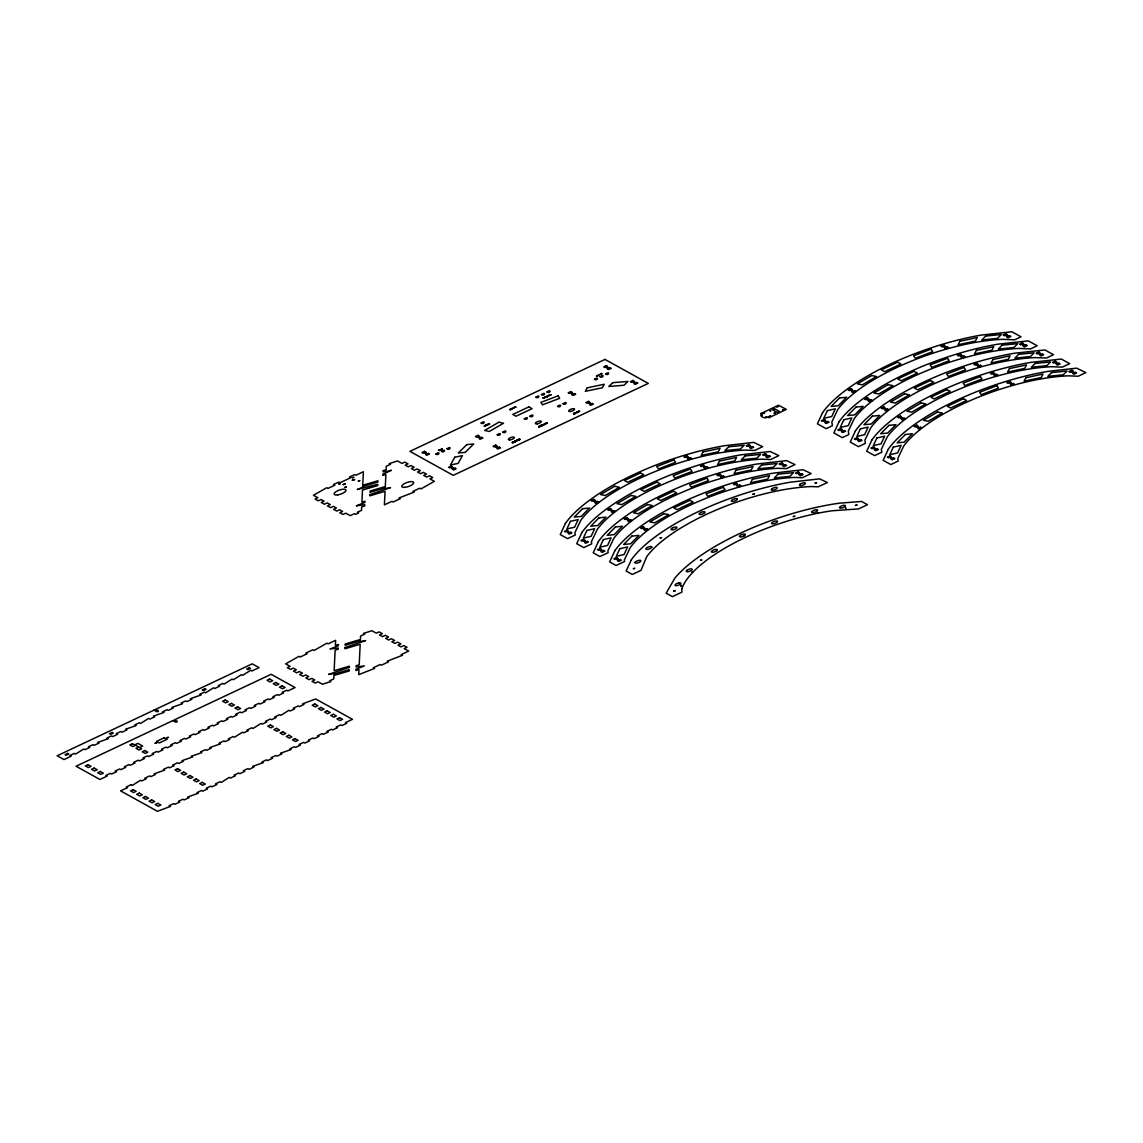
<?xml version="1.0" encoding="UTF-8"?>
<svg xmlns="http://www.w3.org/2000/svg" width="1143" height="1143" viewBox="0 0 1143 1143"><rect width="100%" height="100%" fill="white"/><g stroke="black" fill="none" stroke-linecap="round" stroke-linejoin="round"><path stroke-width="1.5" d="M545.311 424.196L544.811 423.924M515.879 407.122L514.321 407.337L515.879 407.079M575.629 412.594L575.143 413.409M574.858 413.08L573.843 413.123L575.058 413.623M514.05 442.141L514.721 441.327M440.698 449.442L439.841 450.228L442.112 448.699M484.361 425.91L485.675 425.653L484.746 426.125M600.061 374.118L600.789 373.932M576.415 412.209L577.515 412.494M597.418 375.476L597.189 376.29L596.803 375.647M545.554 424.082L545.768 423.553M598.003 375.347L598.789 375.547M516.336 440.569L515.622 440.812M541.882 425.625L540.439 425.425L541.325 425.739M541.239 425.625L542.139 425.725L541.539 425.167M519.179 439.269L518.479 439.712L519.865 439.626M550.912 394.821L549.883 394.949L551.097 394.806M487.061 424.867L488.104 424.639L486.318 424.725M485.475 425.825L486.061 424.853L485.361 425.639M518.636 439.512L519.436 439.741M550.283 395.107L549.94 395.335M541.539 425.796L542.096 425.053M573.772 414.237L573.915 413.609C572.657 413.509 574.958 413.695 574.072 414.095M516.465 440.155L517.665 440.655L516.693 440.584M544.011 424.825L542.053 424.667L542.939 424.982M488.275 423.796L489.518 423.896M513.078 408.337L514.121 407.594L513.464 408.251M512.45 442.527L513.364 442.412L512.65 442.327M544.911 397.35C543.454 397.735 549.04 396.135 547.44 396.55M576.615 412.237L577.758 411.937M546.24 396.578L546.097 396.85M486.561 424.61L488.118 424.596M515.122 441.755L514.621 442.327M439.441 450.085L438.341 450.085L439.555 450.585M485.304 425.667L484.161 426.096M515.307 441.655L514.579 442.227M511.25 409.308L509.664 409.408L510.578 409.694M513.35 442.198L513.007 442.227M548.411 396.092C549.697 394.378 547.811 396.707 547.64 395.792M577.887 412.109L578.487 412.009M488.675 424.453L488.79 423.553L489.447 424.082M486.475 425.31L485.661 424.839L485.618 425.682M488.518 423.667L489.633 423.982M510.707 409.651L510.092 409.694M513.364 442.57L512.035 442.598L513.393 442.455M544.339 397.893L544.882 397.15M544.168 397.935L545.311 397.378L544.054 397.864M539.953 426.596L538.61 426.71L539.982 426.482M519.951 439.383L519.308 439.312M515.836 441.298C517.036 440.284 513.436 441.441 516.422 440.798M545.983 397.178L546.725 396.492M515.622 441.084L516.593 440.912M549.683 394.892L548.697 395.535M544.668 424.496L544.054 424.453M440.998 449.656L440.084 450.085M601.161 374.39L601.004 373.504L602.018 373.904L601.032 373.604M576.672 412.594L577.229 412.409M547.44 396.007L548.211 395.835M514.936 441.612L514.479 442.341M545.011 423.696L547.311 423.253L545.74 423.453M511.092 409.451L512.321 408.051L512.235 408.908M485.432 424.953L486.289 425.567M543.711 398.278L542.968 397.821L543.954 398.378M547.297 395.964L547.126 396.821L547.797 395.935M539.71 426.353L538.753 426.625L539.439 426.968M544.825 423.753L545.44 423.381M577.129 412.552L577.686 412.223M514.321 441.527L514.75 441.427M542.139 425.496L541.382 425.939M543.682 424.782L543.854 424.396M439.812 449.871L440.669 449.971M596.689 376.318L597.575 375.718M543.597 425.025L543.711 424.282L543.025 425.282M575.843 413.18L574.815 413.737M517.207 440.169L517.508 439.941M542.968 397.821L543.196 397.707M549.054 395.478L549.783 395.607M598.646 374.89L599.146 374.99M601.047 373.875L601.632 373.404M541.039 426.21L539.853 425.81L540.796 426.325M519.108 439.026L520.294 439.426M578.987 410.966L579.701 411.437L578.558 411.18M518.593 440.112L519.151 439.826M691.929 572.114L692.858 571.743L692.101 572.214M817.216 513.064L818.145 512.693L817.388 513.164M680.728 585.545L680.999 586.045M846.049 508.149L845.663 507.935M680.728 585.816L681.642 585.502L680.685 585.445M845.706 508.035L845.506 508.278M678.742 582.93L677.999 583.116A3.1 1.057 -19.2 0 0 675.056 584.973A3.1 1.057 -19.2 0 0 677.185 585.559L677.942 585.373A3.1 1.057 -19.2 0 0 680.514 584.044L680.914 583.373A3.1 1.057 -19.2 0 0 678.771 582.93M573.5 413.666L574.429 413.523M517.65 439.926L518.393 440.326M539.653 426.139L538.724 426.539M597.818 375.576L596.403 376.133M514.85 441.327L515.15 442.141M510.95 408.708L512.207 408.808M514.25 407.68L514.379 407.094M546.383 422.896L547.311 423.253M442.084 448.599L442.255 449.313M681.857 588.888L681.814 592.203L672.384 596.646L666.14 593.188L674.984 577.958A131.588 45.22 -19.2 0 1 839.276 503.191L861.593 501.463L867.451 504.706L858.507 508.921L832.018 510.778A114.643 39.405 -19.2 0 0 681.857 588.888M328.713 674.384L334.013 673.356L333.97 674.213L349.201 669.712L349.129 670.97L333.913 675.47L333.742 678.913L329.598 680.871L330.827 681.557L322.455 684.243L317.997 681.771L315.211 683.085L312.039 681.328L314.825 680.014L311.825 678.356L309.039 679.671L305.867 677.913L308.653 676.599L305.638 674.941L302.852 676.242L299.695 674.499L302.466 673.184L299.466 671.512L296.68 672.827L293.508 671.07L296.294 669.755L293.294 668.098L290.508 669.412L287.336 667.655L290.122 666.34L285.65 663.869L299.037 656.296L300.266 656.982L307.038 653.782L305.81 653.11L312.953 649.738L314.196 650.424L326.869 643.18L328.112 643.866L335.628 640.323L335.37 645.366L338.414 644.466L338.357 645.724L329.941 649.053L338.242 647.995L338.185 649.238L335.142 650.138L334.142 670.698L349.372 666.198L349.301 667.441L328.713 674.384M345.015 647.524L344.957 648.767L360.188 644.266L359.188 664.812L356.145 665.726L356.073 666.969L364.388 665.898L355.973 669.241L355.902 670.498L358.959 669.598L358.702 674.641L374.604 668.412L373.361 667.741L380.133 664.54L381.376 665.226L388.52 661.854L387.277 661.168L402.436 655.296L401.207 654.61L408.68 651.096L404.208 648.624L406.994 647.309L403.822 645.552L401.036 646.867L398.035 645.195L400.822 643.895L397.65 642.137L394.864 643.452L391.849 641.78L394.635 640.466L391.463 638.708L388.691 640.023L385.677 638.365L388.463 637.051L385.291 635.294L382.505 636.608L379.505 634.951L382.291 633.636L379.119 631.879L376.333 633.193L371.875 630.722L363.488 633.408L364.731 634.094L360.588 636.037L360.416 639.494L345.186 643.995L345.129 645.252L360.359 640.752L360.316 641.609L365.617 640.58L345.015 647.524M356.473 505.792L364.774 504.72L364.717 505.978L361.674 506.878L361.502 510.335L357.359 512.278L358.602 512.964L355.63 514.364L354.387 513.678L350.215 515.65L345.757 513.178L342.971 514.493L339.8 512.736L342.586 511.421L339.585 509.764L336.799 511.078L333.627 509.321L336.413 508.006L333.399 506.349L330.627 507.663L327.455 505.906L330.241 504.592L327.227 502.934L324.441 504.234L321.269 502.491L324.055 501.177L321.054 499.505L318.268 500.82L315.097 499.062L317.883 497.748L313.411 495.276L326.798 487.704L328.027 488.39L334.813 485.204L333.57 484.518L338.628 482.132L339.871 482.817L350.815 477.66L349.587 476.974L354.644 474.588L355.873 475.274L363.388 471.73L362.717 485.275L377.947 480.774L377.89 482.017L362.66 486.518L362.617 487.389L357.259 489.504L377.776 484.289L377.719 485.546L362.488 490.047L361.902 502.106L364.946 501.206L364.888 502.449L356.473 505.792M369.903 494.576L369.846 495.819L385.062 491.319L384.405 504.863L391.92 501.32L393.149 502.006L400.293 498.648L399.064 497.962L414.223 492.076L412.98 491.404L419.752 488.204L420.995 488.89L434.369 481.317L429.911 478.846L432.697 477.531L429.525 475.774L426.739 477.088L423.739 475.431L426.51 474.116L423.339 472.359L420.567 473.673L417.552 472.002L420.338 470.687L417.166 468.944L414.38 470.244L411.38 468.587L414.166 467.273L410.994 465.515L408.208 466.83L405.208 465.172L407.994 463.858L404.822 462.101L402.036 463.415L397.578 460.943L389.191 463.629L390.435 464.315L386.291 466.273L386.12 469.716L383.076 470.616L383.019 471.873L386.063 470.973L386.02 471.83L391.349 470.259L382.905 474.145L382.848 475.388L385.891 474.488L385.305 486.547L370.075 491.047L370.018 492.304L385.234 487.804L385.191 488.661L390.506 487.632L369.903 494.576M606.776 367.803L608.176 367.389L606.833 367.717M635.051 562.399L635.008 562.699A3.1 1.057 -19.2 0 0 636.694 563.113L637.423 562.985A3.1 1.057 -19.2 0 0 640.837 561.042A3.1 1.057 -19.2 0 0 638.466 560.47L637.694 560.684A3.1 1.057 -19.2 0 0 635.279 562.056L635.051 562.399M771.411 489.447L771.354 489.761A3.1 1.057 -19.2 0 0 773.697 490.076A3.1 1.057 -19.2 0 0 776.926 488.518L777.169 488.161A3.1 1.057 -19.2 0 0 775.611 487.404L774.125 487.747A3.1 1.057 -19.2 0 0 771.411 489.447M811.83 511.735L811.73 512.05A3.1 1.057 -19.2 0 0 813.173 512.578L814.645 512.293A3.1 1.057 -19.2 0 0 817.202 510.964L817.502 510.607A3.1 1.057 -19.2 0 0 815.459 509.849A3.1 1.057 -19.2 0 0 811.83 511.735M563.07 403.808C566.571 405.865 567.842 400.021 563.07 403.808M343.043 484.546L345.329 483.989L343.043 484.546M352.315 480.174L354.601 479.617L352.315 480.174M737.206 499.177L737.092 499.491A3.1 1.057 -19.2 0 1 735.678 500.591L734.192 501.177A3.1 1.057 -19.2 0 1 731.406 501.163L731.32 500.905A3.1 1.057 -19.2 0 1 734.335 498.891A3.1 1.057 -19.2 0 1 737.206 499.177M338.899 484.06L340.285 483.746L338.985 483.975M769.253 416.438L770.639 416.123L769.253 416.438M565.428 523.365L560.256 534.581L567.585 538.639L575.272 535.01L574.929 532.638L580.801 520.279A114.643 39.405 -19.2 0 1 745.279 450.085L754.694 450.442L762.652 446.699L753.737 442.398L724.491 445.713A131.588 45.22 -19.2 0 0 565.428 523.365M581.901 532.481L576.729 543.697L583.759 547.597L591.703 543.854L591.388 541.753L597.275 529.395A114.643 39.405 -19.2 0 1 761.752 459.2L770.582 459.543L778.826 455.657L770.211 451.514L740.964 454.828A131.588 45.22 -19.2 0 0 581.901 532.481M598.361 541.596L593.203 552.812L599.932 556.541L608.133 552.683L607.862 550.869L613.748 538.51A114.643 39.405 -19.2 0 1 778.212 468.316L786.455 468.63L794.999 464.601L786.67 460.629L757.438 463.944A131.588 45.22 -19.2 0 0 598.361 541.596M614.834 550.712L609.662 561.927L616.106 565.499L624.549 561.513L624.335 559.984L630.207 547.626A114.643 39.405 -19.2 0 1 794.685 477.431L802.343 477.731L811.173 473.559L803.143 469.744L773.897 473.059A131.588 45.22 -19.2 0 0 614.834 550.712M631.307 559.827L626.135 571.043L632.293 574.458L640.98 570.357L646.681 556.741A114.643 39.405 -19.2 0 1 811.159 486.547L818.217 486.818L827.361 482.517L819.617 478.86L790.37 482.175A131.588 45.22 -19.2 0 0 631.307 559.827M822.56 412.637L817.402 423.839L826.132 428.668L832.404 425.71L831.847 421.953L837.748 409.58A114.743 39.434 -19.2 0 1 1002.368 339.328L1014.684 339.8L1021.013 336.814L1011.898 331.77L981.494 335.042A131.488 45.191 -19.2 0 0 822.56 412.637M839.033 421.753L833.876 432.954L842.305 437.626L848.835 434.54L848.32 431.068L854.207 418.695A114.743 39.434 -19.2 0 1 1018.842 348.444L1030.572 348.886L1037.187 345.772L1028.357 340.885L997.968 344.157A131.488 45.191 -19.2 0 0 839.033 421.753M855.407 430.882L850.235 442.112L858.436 446.642L865.365 443.37L864.894 440.155L870.78 427.796A114.643 39.405 -19.2 0 1 1035.258 357.602L1046.431 358.03L1053.503 354.701L1044.916 349.958L1014.47 353.23A131.588 45.22 -19.2 0 0 855.407 430.882M871.866 439.998L866.708 451.228L874.609 455.6L881.796 452.214L881.367 449.27L887.239 436.912A114.643 39.405 -19.2 0 1 1051.717 366.717L1062.304 367.132L1069.677 363.66L1061.376 359.073L1030.929 362.345A131.588 45.22 -19.2 0 0 871.866 439.998M888.34 449.113L883.168 460.343L890.783 464.544L898.227 461.043L897.826 458.386L903.713 446.027A114.643 39.405 -19.2 0 1 1068.191 375.833L1078.192 376.218L1085.85 372.618L1076.649 368.146L1047.402 371.461A131.588 45.22 -19.2 0 0 888.34 449.113M570.428 521.337L566.871 528.952L574.629 527.209L578.187 519.594L570.428 521.337M586.902 530.452L583.344 538.067L591.102 536.324L594.646 528.709L586.902 530.452M603.361 539.567L599.818 547.183L607.562 545.44L611.119 537.824L603.361 539.567M619.835 548.683L616.277 556.298L624.035 554.555L627.593 546.94L619.835 548.683M827.389 410.608L823.789 418.295L831.747 416.523L835.333 408.823L827.389 410.608M843.848 419.724L840.262 427.411L848.206 425.639L851.806 417.938L843.848 419.724M860.393 428.854L856.85 436.469L864.594 434.726L868.151 427.111L860.393 428.854M876.867 437.969L873.309 445.584L881.067 443.841L884.625 436.226L876.867 437.969M893.34 447.084L889.783 454.7L897.541 452.957L901.098 445.341L893.34 447.084M588.974 403.45L590.345 403.079L589.059 403.365M478.474 437.383L479.846 437.083L478.474 437.383M451.699 468.144L453.071 467.773L451.699 468.144M702.988 451.956L701.188 455.428L718.29 451.771L720.09 448.299L702.988 451.956M719.461 461.072L717.661 464.544L734.763 460.886L736.563 457.414L719.461 461.072M735.935 470.187L734.12 473.659L751.222 470.002L753.037 466.53L735.935 470.187M752.394 479.303L750.594 482.775L767.696 479.131L769.496 475.645L752.394 479.303M959.949 341.228L958.105 344.786L975.393 341.085L977.251 337.528L959.949 341.228M976.422 350.344L974.565 353.901L991.867 350.201L993.724 346.643L976.422 350.344M992.967 359.474L991.152 362.96L1008.255 359.302L1010.069 355.816L992.967 359.474M1009.426 368.589L1007.626 372.075L1024.728 368.417L1026.528 364.931L1009.426 368.589M1025.9 377.704L1024.099 381.19L1041.202 377.533L1043.002 374.047L1025.9 377.704M155.191 743.25L156.562 742.964L155.191 743.25M166.978 737.706L168.35 737.406L166.978 737.706M344.886 487.347L346.258 487.061L344.886 487.347M352.373 477.703L353.744 477.417L352.373 477.703M358.345 481.003L359.702 480.646L358.345 481.003M425.067 453.4L426.425 453.114L425.067 453.4M435.912 454.028C438.798 456.343 441.055 450.299 435.912 454.028M441.484 451.399C444.37 453.728 446.627 447.67 441.484 451.399M447.042 448.77C449.942 451.099 452.185 445.041 447.042 448.77M481.146 423.024C484.032 425.339 486.289 419.295 481.146 423.024M497.248 434.783C500.134 437.112 502.391 431.054 497.248 434.783M502.806 432.168C505.706 434.483 507.949 428.439 502.806 432.168M496.176 447.184L497.534 446.827L496.176 447.184M524.308 418.867C527.209 421.181 529.452 415.138 524.308 418.867M535.896 397.221C538.782 399.536 541.039 393.492 535.896 397.221M529.881 416.238C532.781 418.567 535.024 412.509 529.881 416.238M541.468 394.592C544.354 396.907 546.611 390.863 541.468 394.592M547.026 391.963C549.926 394.292 552.169 388.234 547.026 391.963M557.57 406.351C560.456 408.68 562.713 402.622 557.57 406.351M571.271 393.635L572.643 393.278L571.357 393.549M594.46 379.305C597.346 381.619 599.489 375.633 594.46 379.305M600.032 376.676C602.918 378.99 605.176 372.947 600.032 376.676M605.59 374.047C608.49 376.376 610.733 370.318 605.59 374.047M633.436 382.491L634.808 382.205L633.436 382.491M567.528 532.238L568.9 531.881L567.628 532.152M594.289 501.491L595.646 501.134L594.289 501.491M584.002 541.353L585.373 540.996L584.087 541.268M610.762 510.607L612.119 510.249L610.848 510.521M600.475 550.469L601.832 550.112L600.475 550.469M627.221 519.722L628.593 519.436L627.221 519.722M616.934 559.584L618.306 559.227L616.934 559.584M643.695 528.838L645.052 528.48L643.695 528.838M687.086 457.743L688.457 457.386L687.086 457.743M633.408 568.7L634.779 568.342L633.493 568.614M660.168 537.953L661.526 537.596L660.168 537.953M703.559 466.858L704.917 466.501L703.559 466.858M720.033 475.974L721.39 475.617L720.119 475.888M761.052 413.466L762.252 414.309C757.452 415.223 765.424 419.481 767.282 417.081L769.125 417.681L786.327 409.394L778.54 405.222L761.052 413.466M761.567 414.966L762.438 414.738L761.567 414.966M763.295 413.123L764.667 412.766L763.381 413.037M749.265 446.584L750.637 446.299L749.265 446.584M765.681 417.238L766.553 417.009L765.681 417.238M673.784 591.06L675.156 590.774L673.784 591.06M770.082 410.951L770.953 410.723L770.125 410.894M776.754 406.779L778.126 406.494L776.754 406.779M774.197 413.223L775.068 413.037L774.197 413.223M736.492 485.089L737.864 484.732L736.592 485.003M700.559 560.313L701.916 559.956L700.645 560.213M782.726 410.08L784.084 409.723L782.812 409.994M765.739 455.7L767.096 455.414L765.739 455.7M752.966 494.205L754.323 493.847L752.966 494.205M782.198 464.815L783.569 464.529L782.198 464.815M824.517 421.538L825.975 421.153L824.617 421.438M798.671 473.931L800.043 473.645L798.671 473.931M851.278 390.777L852.735 390.477L851.364 390.692M793.356 516.565L794.714 516.207L793.356 516.565M840.991 430.654L842.448 430.268L841.077 430.554M815.145 483.046L816.502 482.76L815.145 483.046M867.737 399.893L869.209 399.521L867.837 399.807M857.507 439.755L858.864 439.398L857.507 439.755M884.253 409.008L885.625 408.651L884.253 409.008M873.966 448.87L875.338 448.513L874.066 448.785M900.727 418.124L902.084 417.766L900.727 418.124M855.464 505.42L856.936 505.035L855.464 505.42M944.075 347.043L945.532 346.658L944.075 347.043M890.44 457.986L891.811 457.629L890.526 457.9M917.2 427.239L918.558 426.882L917.286 427.153M960.549 356.159L962.006 355.773L960.549 356.159M977.065 365.274L978.422 364.917L977.151 365.174M1006.254 335.885L1007.712 335.499L1006.254 335.885M993.524 374.39L994.896 374.032L993.524 374.39M1022.714 345L1024.185 344.686L1022.714 345M1009.998 383.505L1011.369 383.148L1009.998 383.505M1039.23 354.116L1040.601 353.816L1039.23 354.116M1055.703 363.231L1057.061 362.874L1055.703 363.231M1072.177 372.347L1073.534 371.989L1072.177 372.347M587.245 387.806L585.33 391.306L602.375 387.763L604.276 384.262L587.245 387.806M454.743 457.229L450.471 464.987L458.157 463.401L462.429 455.628L454.743 457.229M651.724 547.283L651.039 548.011A3.1 1.057 -19.2 0 1 648.238 549.212L647.51 549.34A3.1 1.057 -19.2 0 1 646.209 548.226A3.1 1.057 -19.2 0 1 650.153 546.54L650.796 546.511A3.1 1.057 -19.2 0 1 651.724 547.283M686.672 570.5L686.371 570.857A3.1 1.057 -19.2 0 0 687.715 571.714L688.429 571.614A3.1 1.057 -19.2 0 0 691.744 570.1A3.1 1.057 -19.2 0 0 691.315 568.885L690.701 568.885A3.1 1.057 -19.2 0 0 687.143 570.128L686.672 570.5M845.263 506.206L844.948 506.563A3.1 1.057 -19.2 0 1 840.891 508.149A3.1 1.057 -19.2 0 1 839.948 506.892L840.448 506.52A3.1 1.057 -19.2 0 1 843.305 505.406L844.606 505.32A3.1 1.057 -19.2 0 1 845.263 506.206M728.648 446.827L724.919 450.613L740.407 449.056L744.136 445.27L728.648 446.827M745.107 455.943L741.378 459.729L756.88 458.172L760.609 454.385L745.107 455.943M761.581 465.058L757.852 468.844L773.354 467.287L777.083 463.501L761.581 465.058M778.054 474.174L774.325 477.96L789.813 476.402L793.542 472.616L778.054 474.174M985.637 336.071L981.808 339.957L997.482 338.385L1001.311 334.513L985.637 336.071M1002.097 345.186L998.282 349.072L1013.955 347.501L1017.784 343.629L1002.097 345.186M1018.613 354.344L1014.884 358.13L1030.386 356.573L1034.115 352.801L1018.613 354.344M1035.087 363.46L1031.357 367.246L1046.845 365.689L1050.574 361.917L1035.087 363.46M1051.546 372.575L1047.817 376.361L1063.319 374.804L1067.048 371.032L1051.546 372.575M582.544 508.721L574.243 517.107L581.23 516.407L589.517 508.021L582.544 508.721M599.003 517.836L590.717 526.223L597.689 525.523L605.99 517.136L599.003 517.836M615.477 526.952L607.19 535.338L614.162 534.638L622.464 526.251L615.477 526.952M631.95 536.067L623.649 544.454L630.636 543.768L638.923 535.367L631.95 536.067M839.534 397.964L831.147 406.451L838.305 405.736L846.692 397.25L839.534 397.964M855.993 407.079L847.606 415.566L854.764 414.852L863.165 406.365L855.993 407.079M872.423 416.152L863.937 424.739L871.28 424.01L879.767 415.423L872.423 416.152M888.983 425.353L880.681 433.74L887.668 433.054L895.955 424.653L888.983 425.353M905.442 434.469L897.155 442.855L904.142 442.17L912.428 433.769L905.442 434.469M466.815 444.584L458.3 452.999L465.23 452.357L473.745 443.941L466.815 444.584M612.834 382.648L608.819 386.463L623.964 385.262L627.978 381.448L612.834 382.648M800.214 484.132L799.8 484.489A3.1 1.057 -19.2 0 0 800.471 485.632L801.829 485.475A3.1 1.057 -19.2 0 0 804.615 484.275L805.043 483.903A3.1 1.057 -19.2 0 0 804.072 482.775A3.1 1.057 -19.2 0 0 800.214 484.132M672.17 528.123L671.627 528.495A3.1 1.057 -19.2 0 0 671.67 529.838L672.213 529.881A3.1 1.057 -19.2 0 0 676.084 528.595A3.1 1.057 -19.2 0 0 676.299 527.052L675.742 527.023A3.1 1.057 -19.2 0 0 672.827 527.766L672.17 528.123M716.561 550.883L715.304 551.583A3.1 1.057 -19.2 0 1 713.061 552.212L712.418 552.255A3.1 1.057 -19.2 0 1 712.103 550.769A3.1 1.057 -19.2 0 1 716.261 549.397L716.775 549.454A3.1 1.057 -19.2 0 1 716.561 550.883M614.634 486.289L600.532 494.548L605.261 495.533L619.349 487.275L614.634 486.289M631.093 495.405L617.006 503.663L621.721 504.649L635.822 496.391L631.093 495.405M647.567 504.52L633.465 512.778L638.194 513.764L652.296 505.506L647.567 504.52M871.68 375.518L857.421 383.862L862.265 384.877L876.524 376.533L871.68 375.518M664.04 513.636L649.938 521.894L654.668 522.88L668.755 514.621L664.04 513.636M888.154 384.634L873.895 392.978L878.738 393.992L892.997 385.648L888.154 384.634M904.599 393.821L890.497 402.065L895.226 403.05L909.328 394.806L904.599 393.821M921.072 402.936L906.97 411.18L911.7 412.166L925.787 403.922L921.072 402.936M937.531 412.051L923.444 420.295L928.159 421.281L942.261 413.037L937.531 412.051M498.919 422.196L484.661 430.411L489.29 431.454L503.549 423.239L498.919 422.196M703.959 513.378L702.574 514.05A3.1 1.057 -19.2 0 1 699.802 514.507L699.387 514.393A3.1 1.057 -19.2 0 1 700.788 512.478A3.1 1.057 -19.2 0 1 704.702 511.821L704.931 512.021A3.1 1.057 -19.2 0 1 703.959 513.378M744.222 535.81L742.821 536.467A3.1 1.057 -19.2 0 1 740.092 536.853L739.721 536.71A3.1 1.057 -19.2 0 1 741.321 534.767A3.1 1.057 -19.2 0 1 745.165 534.21L745.35 534.438A3.1 1.057 -19.2 0 1 744.222 535.81M604.976 359.416L409.908 451.356L453.228 475.345L648.295 383.405L604.976 359.416M424.596 451.342L421.996 452.557L423.153 453.2L425.753 451.971L424.596 451.342M606.347 365.674L603.747 366.903L604.904 367.532L607.505 366.317L606.347 365.674M428.296 453.385L425.696 454.614L426.853 455.243L429.454 454.028L428.296 453.385M610.048 367.732L607.447 368.946L608.605 369.589L611.205 368.36L610.048 367.732M528.866 406.879L512.807 414.452L516.022 416.223L532.081 408.665L528.866 406.879M478.003 435.326L475.402 436.54L476.56 437.183L479.16 435.954L478.003 435.326M570.8 391.578L568.214 392.806L569.357 393.449L571.957 392.22L570.8 391.578M481.703 437.369L479.117 438.598L480.26 439.226L482.86 438.012L481.703 437.369M574.515 393.635L571.914 394.849L573.072 395.492L575.672 394.264L574.515 393.635M451.242 466.073L448.642 467.301L449.799 467.944L452.399 466.715L451.242 466.073M495.705 445.113L493.104 446.341L494.262 446.984L496.862 445.756L495.705 445.113M588.516 401.379L585.916 402.607L587.059 403.236L589.659 402.022L588.516 401.379M632.965 380.433L630.379 381.648L631.522 382.291L634.122 381.062L632.965 380.433M454.943 468.13L452.342 469.359L453.5 469.987L456.1 468.773L454.943 468.13M499.42 447.17L496.819 448.399L497.962 449.028L500.563 447.813L499.42 447.17M592.217 403.436L589.631 404.651L590.774 405.279L593.36 404.065L592.217 403.436M636.68 382.476L634.079 383.705L635.237 384.334L637.823 383.119L636.68 382.476M774.397 408.665L772.268 409.665L777.126 412.366L779.255 411.351L774.397 408.665M640.509 472.959L624.449 480.531L627.664 482.303L643.723 474.731L640.509 472.959M593.817 499.42L591.217 500.648L592.374 501.291L594.974 500.062L593.817 499.42M686.629 455.686L684.028 456.914L685.171 457.543L687.772 456.328L686.629 455.686M154.034 710.117L57.15 755.78L63.979 759.566L71.137 756.195L69.894 755.509L74.352 753.408L75.581 754.094L83.625 749.036L84.868 749.722L89.697 747.451L88.454 746.765L92.912 744.665L94.14 745.35L98.97 743.064L97.741 742.393L108.256 738.692L107.013 738.007L111.471 735.921L112.7 736.592L117.529 734.32L116.3 733.635L120.758 731.534L121.987 732.22L126.816 729.948L125.573 729.263L136.088 725.576L134.86 724.891L139.317 722.79L140.546 723.476L148.59 718.418L149.833 719.104L154.648 716.832L153.419 716.147L163.935 712.446L162.692 711.775L167.149 709.674L168.392 710.36L173.207 708.074L171.979 707.403L182.494 703.702L181.266 703.016L185.709 700.916L186.952 701.602L191.781 699.33L190.538 698.644L201.054 694.958L199.825 694.272L204.268 692.172L205.511 692.858L213.555 687.8L214.784 688.486L219.613 686.214L218.384 685.529L222.828 683.428L224.071 684.114L232.115 679.056L233.343 679.742L241.402 674.684L242.63 675.356L250.674 670.298L251.917 670.984L259.061 667.626L252.217 663.84L155.334 709.503L158.034 710.517L158.42 711.217L157.12 711.818L154.034 710.117M597.532 501.477L594.931 502.706L596.074 503.334L598.675 502.12L597.532 501.477M690.329 457.743L687.729 458.957L688.886 459.6L691.486 458.372L690.329 457.743M67.637 753.408L65.051 754.637L66.194 755.266L68.794 754.037L67.637 753.408M112.1 732.449L109.499 733.677L110.642 734.32L113.243 733.092L112.1 732.449M204.897 688.715L202.297 689.943L203.454 690.572L206.054 689.358L204.897 688.715M249.345 667.769L246.745 668.984L247.902 669.627L250.503 668.398L249.345 667.769M897.584 362.174L881.353 369.832L884.639 371.661L900.884 364.003L897.584 362.174M850.906 388.649L848.12 389.963L849.349 390.649L852.135 389.334L850.906 388.649M943.704 344.915L940.918 346.215L942.161 346.901L944.947 345.586L943.704 344.915M656.968 482.075L640.923 489.647L644.138 491.419L660.183 483.846L656.968 482.075M854.607 390.706L851.821 392.006L853.064 392.692L855.85 391.377L854.607 390.706M947.418 346.958L944.632 348.272L945.861 348.958L948.647 347.643L947.418 346.958M610.291 508.535L607.69 509.764L608.848 510.407L611.448 509.178L610.291 508.535M703.088 464.801L700.488 466.03L701.645 466.673L704.245 465.444L703.088 464.801M567.071 530.181L564.471 531.409L565.614 532.038L568.214 530.823L567.071 530.181M748.794 444.527L746.193 445.756L747.351 446.384L749.951 445.17L748.794 444.527M613.991 510.592L611.391 511.821L612.548 512.45L615.148 511.235L613.991 510.592M706.803 466.858L704.202 468.073L705.345 468.716L707.946 467.487L706.803 466.858M570.771 532.238L568.171 533.452L569.328 534.095L571.929 532.867L570.771 532.238M752.508 446.584L749.908 447.799L751.051 448.442L753.651 447.213L752.508 446.584M172.922 720.576L76.038 766.239L99.941 779.469L107.099 776.097L105.899 775.44L110.357 773.34L111.585 774.025L116.415 771.754L115.186 771.068L119.629 768.968L120.872 769.653L125.701 767.367L124.458 766.696L128.916 764.596L130.145 765.281L134.974 762.995L133.745 762.31L138.189 760.224L139.432 760.895L144.261 758.623L143.018 757.938L147.476 755.837L148.704 756.523L153.533 754.251L152.305 753.566L156.762 751.465L157.991 752.151L162.82 749.879L161.577 749.194L166.035 747.093L167.278 747.779L172.093 745.507L170.864 744.822L175.322 742.721L176.551 743.407L181.38 741.135L180.137 740.45L184.594 738.349L185.838 739.035L190.652 736.764L189.424 736.078L193.881 733.977L195.11 734.663L199.939 732.377L198.696 731.706L203.154 729.605L204.397 730.277L209.212 728.005L207.983 727.319L212.441 725.219L213.67 725.905L218.499 723.633L217.27 722.947L221.713 720.847L222.956 721.533L227.786 719.261L226.543 718.576L231 716.475L232.229 717.161L237.058 714.889L235.829 714.204L240.273 712.103L241.516 712.789L246.345 710.517L245.102 709.832L249.56 707.731L250.788 708.417L255.618 706.145L254.389 705.46L258.832 703.359L260.075 704.045L264.905 701.759L263.662 701.088L268.119 698.987L269.348 699.659L274.177 697.387L272.948 696.701L277.406 694.601L278.635 695.287L283.464 693.015L282.221 692.329L286.679 690.229L287.922 690.915L295.065 687.543L271.105 674.299L174.222 719.961L176.922 720.976L177.308 721.662L176.008 722.276L172.922 720.576M914.057 371.304L897.812 378.947L901.113 380.776L917.358 373.118L914.057 371.304M87.982 764.667L85.382 765.896L88.382 767.553L90.983 766.324L87.982 764.667M132.431 743.707L129.831 744.936L132.845 746.608L135.631 745.293L138.789 747.051L136.017 748.351L139.017 750.022L141.618 748.794L139.46 747.593L142.704 746.065L137.846 743.379L134.603 744.907L132.431 743.707M225.242 699.973L222.642 701.202L225.642 702.859L228.243 701.631L225.242 699.973M269.691 679.028L267.091 680.242L270.091 681.914L272.691 680.685L269.691 679.028M867.38 397.764L864.594 399.078L865.822 399.764L868.609 398.45L867.38 397.764M960.177 354.03L957.391 355.344L958.634 356.016L961.406 354.716L960.177 354.03M824.146 419.395L821.374 420.71L822.603 421.396L825.389 420.081L824.146 419.395M1005.883 333.756L1003.097 335.056L1004.326 335.742L1007.112 334.428L1005.883 333.756M673.441 491.19L657.382 498.762L660.597 500.534L676.656 492.962L673.441 491.19M871.08 399.821L868.294 401.122L869.537 401.807L872.309 400.493L871.08 399.821M963.878 356.073L961.092 357.388L962.335 358.073L965.121 356.759L963.878 356.073M827.861 421.453L825.075 422.767L826.303 423.453L829.089 422.138L827.861 421.453M1009.583 335.799L1006.797 337.114L1008.04 337.799L1010.826 336.485L1009.583 335.799M94.155 768.082L91.554 769.31L94.569 770.968L97.169 769.739L94.155 768.082M231.415 703.388L228.814 704.617L231.815 706.274L234.415 705.06L231.415 703.388M275.863 682.442L273.263 683.671L276.277 685.329L278.878 684.1L275.863 682.442M626.764 517.665L624.164 518.879L625.307 519.522L627.907 518.293L626.764 517.665M719.561 473.916L716.961 475.145L718.118 475.788L720.719 474.559L719.561 473.916M583.53 539.296L580.93 540.525L582.087 541.153L584.687 539.939L583.53 539.296M765.267 453.642L762.667 454.871L763.824 455.514L766.424 454.285L765.267 453.642M164.206 737.792L156.505 741.421L159.306 742.964L167.007 739.335L164.206 737.792M630.465 519.708L627.864 520.937L629.021 521.565L631.622 520.351L630.465 519.708M723.262 475.974L720.661 477.188L721.819 477.831L724.419 476.602L723.262 475.974M769.068 455.557L766.11 456.957L767.424 457.686L770.396 456.286L769.068 455.557M587.245 541.353L584.644 542.568L585.802 543.211L588.388 541.982L587.245 541.353M100.327 771.496L97.741 772.725L100.741 774.382L103.341 773.168L100.327 771.496M144.79 750.551L142.189 751.78L145.19 753.437L147.79 752.208L144.79 750.551M237.587 706.817L234.987 708.031L238.001 709.703L240.587 708.474L237.587 706.817M282.035 685.857L279.449 687.086L282.45 688.743L285.05 687.529L282.035 685.857M930.473 380.476L914.414 388.049L917.629 389.82L933.688 382.262L930.473 380.476M883.796 406.951L881.196 408.165L882.339 408.808L884.939 407.58L883.796 406.951M976.593 363.203L973.993 364.431L975.15 365.074L977.751 363.845L976.593 363.203M840.619 428.525L837.833 429.825L839.076 430.511L841.848 429.196L840.619 428.525M1022.356 342.871L1019.57 344.172L1020.799 344.857L1023.585 343.557L1022.356 342.871M689.915 500.305L673.856 507.878L677.07 509.649L693.129 502.077L689.915 500.305M887.497 408.994L884.896 410.223L886.054 410.866L888.654 409.637L887.497 408.994M980.294 365.26L977.708 366.489L978.851 367.117L981.451 365.903L980.294 365.26M844.32 430.568L841.548 431.883L842.777 432.568L845.563 431.254L844.32 430.568M1026.057 344.915L1023.271 346.229L1024.499 346.915L1027.286 345.6L1026.057 344.915M643.223 526.78L640.623 527.995L641.78 528.637L644.381 527.409L643.223 526.78M736.035 483.032L733.435 484.261L734.578 484.903L737.178 483.675L736.035 483.032M600.004 548.411L597.403 549.64L598.561 550.269L601.161 549.054L600.004 548.411M781.741 462.758L779.14 463.987L780.283 464.629L782.884 463.401L781.741 462.758M646.938 528.823L644.338 530.052L645.481 530.681L648.081 529.466L646.938 528.823M739.735 485.089L737.135 486.304L738.292 486.947L740.893 485.718L739.735 485.089M603.704 550.469L601.104 551.683L602.261 552.326L604.861 551.097L603.704 550.469M785.441 464.815L782.841 466.03L783.998 466.673L786.598 465.444L785.441 464.815M946.947 389.592L930.888 397.164L934.102 398.936L950.162 391.377L946.947 389.592M900.255 416.066L897.655 417.281L898.812 417.924L901.413 416.695L900.255 416.066M993.067 372.318L990.467 373.547L991.61 374.19L994.21 372.961L993.067 372.318M857.036 437.698L854.435 438.926L855.593 439.569L858.193 438.341L857.036 437.698M1038.773 352.044L1036.172 353.273L1037.315 353.916L1039.916 352.687L1038.773 352.044M903.97 418.109L901.37 419.338L902.513 419.981L905.113 418.752L903.97 418.109M996.767 374.375L994.167 375.604L995.324 376.233L997.925 375.018L996.767 374.375M860.736 439.755L858.15 440.969L859.293 441.612L861.893 440.384L860.736 439.755M1042.473 354.101L1039.873 355.33L1041.03 355.959L1043.63 354.744L1042.473 354.101M131.145 784.655L126.316 786.927L127.559 787.613L120.601 790.899L157.405 811.273L170.421 806.401L169.193 805.715L173.65 803.615L174.879 804.301L179.708 802.029L178.465 801.343L182.923 799.243L184.166 799.929L188.981 797.657L187.752 796.971L198.268 793.271L197.025 792.599L201.482 790.499L202.725 791.17L207.54 788.899L206.311 788.213L210.769 786.127L211.998 786.798L216.827 784.527L215.584 783.841L220.042 781.741L221.285 782.426L229.329 777.369L230.557 778.054L235.387 775.783L234.158 775.097L238.601 772.997L239.844 773.682L244.673 771.411L243.43 770.725L247.888 768.625L249.117 769.31L253.946 767.039L252.717 766.353L263.233 762.652L261.99 761.981L266.448 759.881L267.676 760.566L272.505 758.28L271.277 757.595L275.72 755.509L276.963 756.18L281.792 753.909L280.549 753.223L291.065 749.537L289.836 748.851L294.294 746.75L295.523 747.436L300.352 745.165L299.109 744.479L303.567 742.379L304.81 743.064L309.624 740.793L308.396 740.107L312.853 738.007L314.082 738.692L318.911 736.421L317.668 735.735L322.126 733.635L323.369 734.32L328.184 732.049L326.955 731.363L331.413 729.263L332.642 729.948L337.471 727.662L336.228 726.991L340.685 724.891L341.928 725.562L346.743 723.29L345.515 722.605L352.473 719.333L315.668 698.959L302.652 703.831L303.881 704.517L299.423 706.617L298.194 705.931L293.365 708.203L294.608 708.889L290.151 710.989L288.908 710.303L280.864 715.361L279.635 714.675L274.806 716.947L276.034 717.633L271.591 719.733L270.348 719.047L265.519 721.319L266.762 722.005L262.304 724.105L261.075 723.419L253.032 728.477L251.789 727.791L246.959 730.077L248.202 730.748L243.745 732.849L242.516 732.177L234.458 737.235L233.229 736.549L228.4 738.821L229.643 739.507L225.185 741.607L223.957 740.921L219.127 743.193L220.356 743.879L209.841 747.565L211.084 748.251L206.626 750.351L205.383 749.665L200.568 751.937L201.797 752.623L191.281 756.309L192.524 756.995L182.008 760.695L183.237 761.367L178.779 763.467L177.551 762.781L172.722 765.067L173.965 765.753L169.507 767.839L168.264 767.167L163.449 769.439L164.678 770.125L154.162 773.811L155.391 774.497L150.947 776.597L149.704 775.911L144.875 778.183L146.118 778.869L141.661 780.969L140.432 780.283L132.388 785.341L131.145 784.655M616.477 557.527L613.877 558.756L615.02 559.384L617.62 558.17L616.477 557.527M798.2 471.873L795.599 473.102L796.757 473.745L799.357 472.516L798.2 471.873M620.178 559.584L617.577 560.799L618.734 561.442L621.335 560.213L620.178 559.584M801.915 473.931L799.314 475.145L800.457 475.788L803.058 474.559L801.915 473.931M133.131 789.656L130.531 790.87L133.531 792.542L136.131 791.313L133.131 789.656M177.579 768.696L174.979 769.925L177.979 771.596L180.58 770.368L177.579 768.696M270.377 724.962L267.776 726.191L270.791 727.848L273.391 726.619L270.377 724.962M314.839 704.017L312.239 705.231L315.239 706.903L317.84 705.674L314.839 704.017M963.42 398.707L947.361 406.279L950.576 408.051L966.621 400.493L963.42 398.707M916.729 425.182L914.129 426.396L915.286 427.039L917.886 425.81L916.729 425.182M1009.526 381.433L1006.926 382.662L1008.083 383.305L1010.683 382.076L1009.526 381.433M873.509 446.813L870.909 448.042L872.066 448.685L874.652 447.456L873.509 446.813M1055.232 361.159L1052.632 362.388L1053.789 363.031L1056.389 361.802L1055.232 361.159M139.303 793.071L136.703 794.299L139.703 795.957L142.303 794.728L139.303 793.071M183.752 772.125L181.151 773.34L184.166 775.011L186.766 773.782L183.752 772.125M276.563 728.377L273.963 729.605L276.963 731.263L279.564 730.048L276.563 728.377M321.012 707.431L318.411 708.66L321.412 710.317L324.012 709.089L321.012 707.431M920.429 427.225L917.829 428.454L918.986 429.096L921.587 427.868L920.429 427.225M1013.241 383.491L1010.641 384.72L1011.798 385.348L1014.384 384.134L1013.241 383.491M877.21 448.87L874.609 450.099L875.767 450.728L878.367 449.499L877.21 448.87M1058.947 363.217L1056.346 364.446L1057.489 365.074L1060.09 363.86L1058.947 363.217M145.475 796.485L142.875 797.714L145.89 799.371L148.49 798.157L145.475 796.485M189.924 775.54L187.338 776.769L190.338 778.426L192.938 777.197L189.924 775.54M282.735 731.806L280.135 733.02L283.135 734.692L285.736 733.463L282.735 731.806M327.184 710.846L324.583 712.075L327.598 713.732L330.198 712.518L327.184 710.846M151.648 799.914L149.061 801.129L152.062 802.8L154.662 801.572L151.648 799.914M196.11 778.955L193.51 780.183L196.51 781.841L199.111 780.626L196.11 778.955M288.908 735.22L286.307 736.449L289.322 738.107L291.908 736.878L288.908 735.22M333.356 714.261L330.77 715.489L333.77 717.161L336.371 715.932L333.356 714.261M889.968 455.928L887.382 457.157L888.525 457.8L891.126 456.571L889.968 455.928M1071.805 370.146L1068.834 371.546L1070.162 372.275L1073.12 370.875L1071.805 370.146M157.834 803.329L155.234 804.558L158.234 806.215L160.834 804.986L157.834 803.329M202.282 782.369L199.682 783.598L202.682 785.27L205.283 784.041L202.282 782.369M295.08 738.635L292.479 739.864L295.494 741.521L298.094 740.307L295.08 738.635M339.542 717.69L336.942 718.904L339.942 720.576L342.543 719.347L339.542 717.69M893.683 457.986L891.083 459.215L892.24 459.843L894.826 458.614L893.683 457.986M1075.406 372.332L1072.806 373.561L1073.963 374.19L1076.563 372.975L1075.406 372.332M774.125 521.451L773.382 521.765A3.1 1.057 -19.2 0 0 771.682 523.194L771.725 523.48A3.1 1.057 -19.2 0 0 774.725 523.494A3.1 1.057 -19.2 0 0 777.554 521.622L777.526 521.337A3.1 1.057 -19.2 0 0 774.897 521.208L774.125 521.451M931.031 349.129L913.657 355.802L915.357 358.302L932.731 351.63L931.031 349.129M673.913 459.915L656.739 466.515L658.411 468.944L675.57 462.344L673.913 459.915M947.49 358.245L930.116 364.917L931.831 367.417L949.204 360.745L947.49 358.245M690.386 469.03L673.213 475.631L674.87 478.06L692.044 471.459L690.386 469.03M963.878 367.432L946.718 374.032L948.376 376.476L965.549 369.875L963.878 367.432M706.845 478.145L689.672 484.746L691.344 487.175L708.517 480.574L706.845 478.145M980.351 376.547L963.178 383.148L964.849 385.591L982.023 378.99L980.351 376.547M723.319 487.261L706.145 493.862L707.817 496.291L724.976 489.69L723.319 487.261M996.825 385.662L979.651 392.263L981.308 394.706L998.482 388.106L996.825 385.662M558.141 395.835L540.91 402.35L542.454 404.836L559.684 398.321L558.141 395.835M337.614 494.905A6.301 2.157 -19.2 0 0 346 490.047A6.301 2.157 -19.2 0 0 336.528 491.319A6.301 2.157 -19.2 0 0 337.614 494.905M404.879 487.361A6.301 2.157 -19.2 0 0 413.723 482.632A6.301 2.157 -19.2 0 0 404.622 483.503A6.301 2.157 -19.2 0 0 404.879 487.361M509.635 439.898A3.1 1.057 -19.2 0 0 514.293 437.698A3.1 1.057 -19.2 0 0 510.164 437.812A3.1 1.057 -19.2 0 0 509.635 439.898M537.139 423.853A3.1 1.057 -19.2 0 0 541.239 421.467A3.1 1.057 -19.2 0 0 536.553 422.11A3.1 1.057 -19.2 0 0 537.139 423.853M570.428 411.451A3.1 1.057 -19.2 0 0 574.572 409.065A3.1 1.057 -19.2 0 0 569.928 409.665A3.1 1.057 -19.2 0 0 570.428 411.451"/></g></svg>
